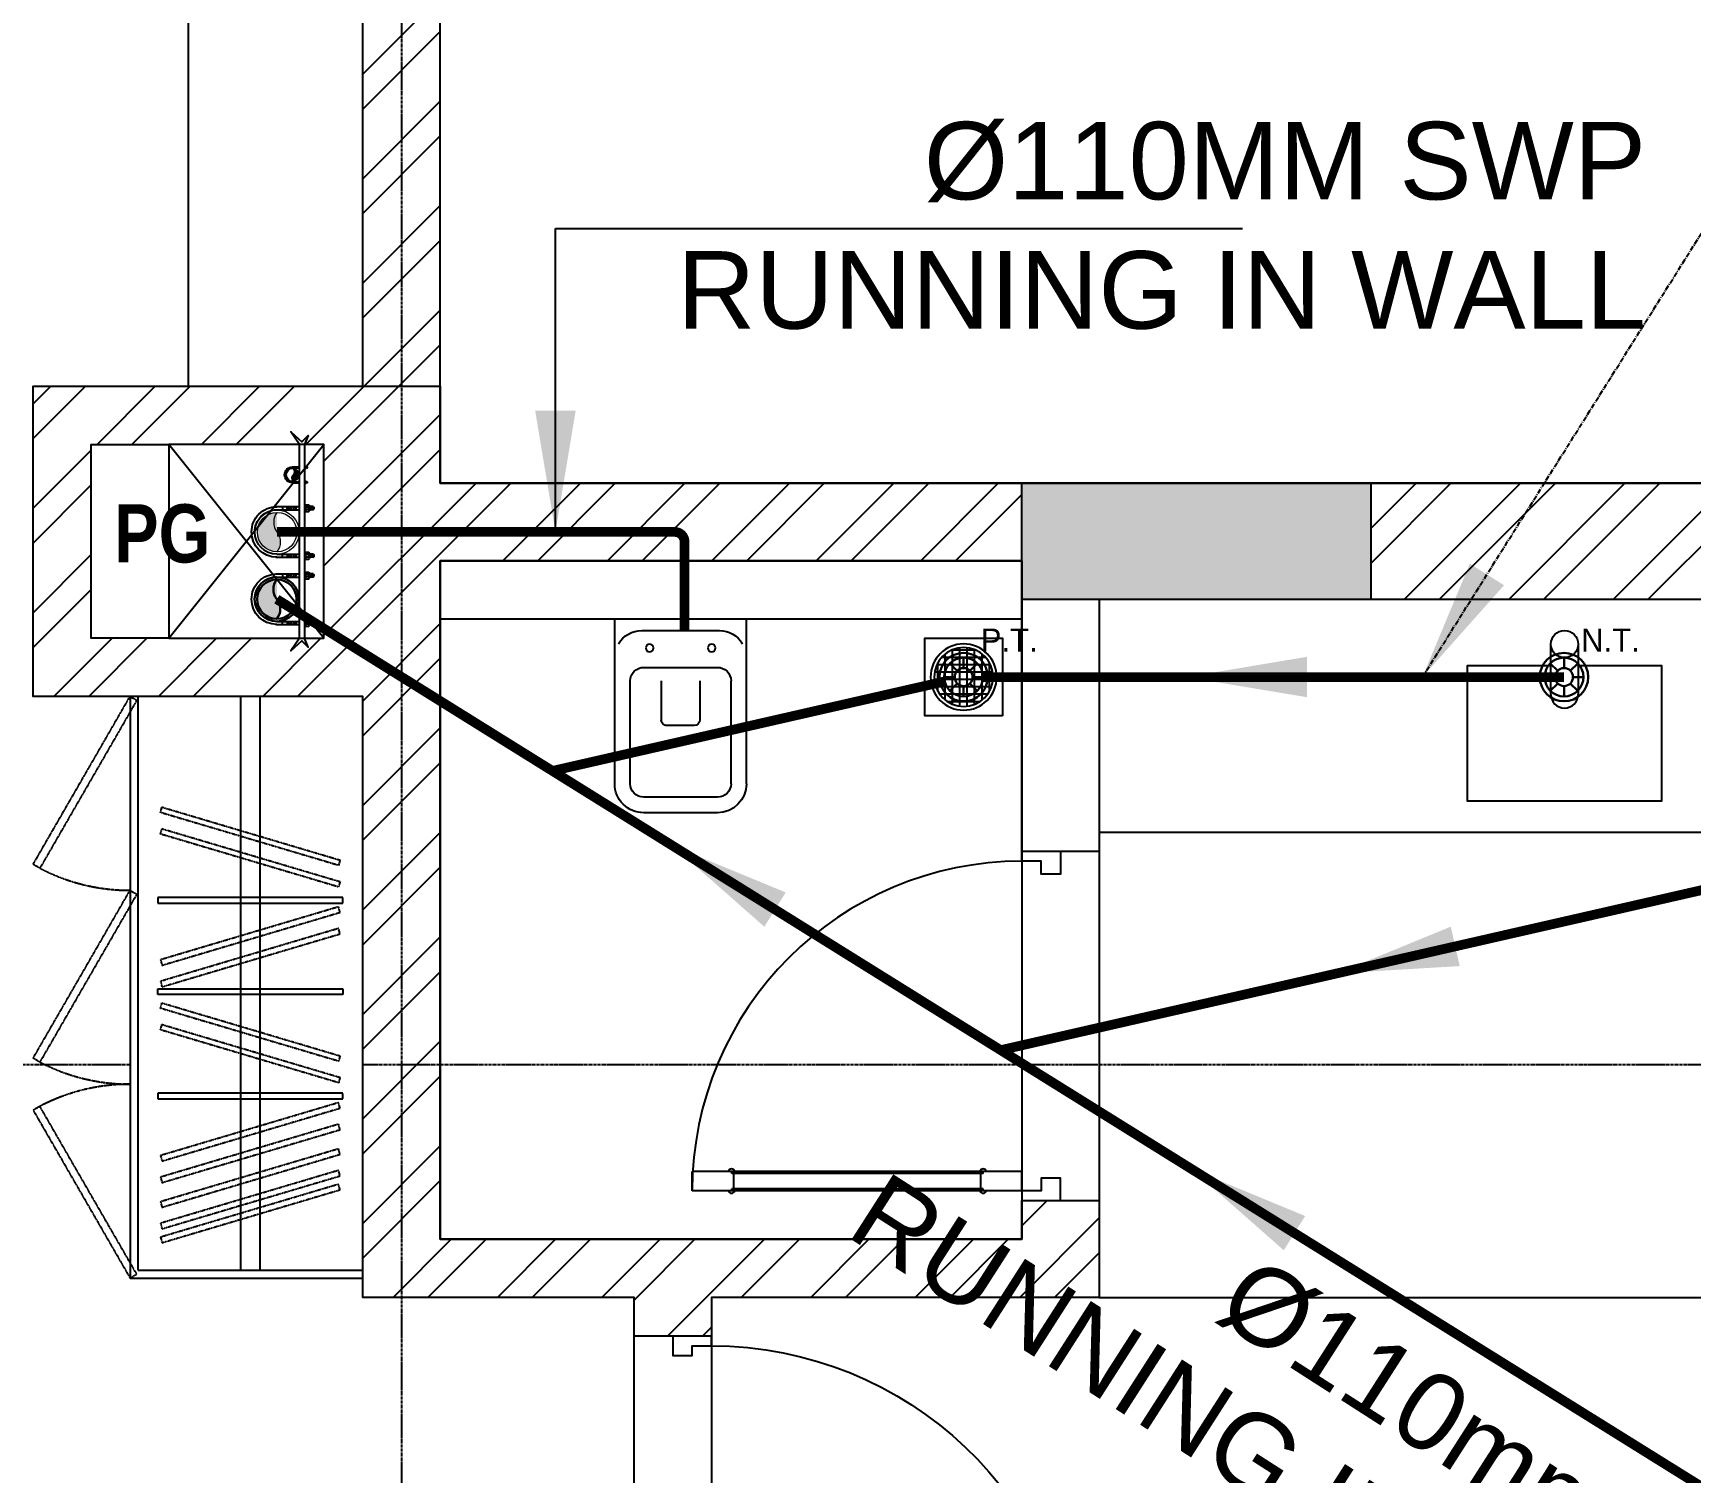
# Model space of a CAD drawing. Header units: millimetres. Extents: x -8500 to 104886, y -7800 to 56500.
# Drawn here: x 56600 to 60876, y 9248 to 12960 of the extents above; entities that cross this region are included whole.
import ezdxf
from ezdxf.xclip import XClip

# ---------------------------------------------------------------- set-up
doc = ezdxf.new("R2010")
doc.units = ezdxf.units.MM
doc.header["$LTSCALE"] = 10
doc.header["$XCLIPFRAME"] = 0
doc.set_wipeout_variables(frame=1)
for name, pattern in [('1803 B01 Axis$0$CENTER2', [1.125, 0.75, -0.125, 0.125, -0.125]), ('ACISOWELD', [3, 2, -1]), ('CENTER', [2, 1.25, -0.25, 0.25, -0.25]), ('HIDDEN', [0.375, 0.25, -0.125])]:
    doc.linetypes.add(name, pattern=pattern)
for name, color, linetype in [('1803 B01 Axis$0$AXIS-MEP', 8, '1803 B01 Axis$0$CENTER2'), ('1803 B01 b03$0$COLS-AR', 4, 'Continuous'), ('1803 B01 b03$0$COLS-HATCH-AR', 251, 'Continuous'), ('1803 B01 b03$0$DOOR-AR', 43, 'Continuous'), ('1803 B01 b03$0$FIX-AR', 45, 'Continuous'), ('1803 B01 b03$0$OPEN-AR', 1, 'Continuous'), ('1803 B01 b03$0$TOILET-FIX-AR', 45, 'Continuous'), ('1803 B01 b03$0$TXT-AR', 3, 'Continuous'), ('1803 B01 b03$0$WALL-AR', 7, 'Continuous'), ('1803 B01 b03$0$WALL-CAV-AR', 1, 'Continuous'), ('CEILING', 7, 'Continuous'), ('DIM-IN-AR', 251, 'Continuous'), ('DOOR-AR', 43, 'Continuous'), ('ID-FUR', 1, 'Continuous'), ('ID-HATCH', 8, 'Continuous'), ('ID-SANITARY', 1, 'Continuous'), ('ID-WIPEOUT', 8, 'Continuous'), ('PIPE SUPPORT', 12, 'Continuous'), ('SH- WWP', 92, 'Continuous'), ('WALL-AR', 7, 'Continuous')]:
    doc.layers.add(name, color=color, linetype=linetype)
for name, color, linetype, lineweight in [('cws', 5, 'Continuous', 5), ('FUR', 9, 'Continuous', 9), ('SH - CWS', 5, 'Continuous', 5), ('SH - SWP', 10, 'Continuous', 25), ('SH - WWP', 82, 'CENTER', 13), ('SH- SWP', 1, 'Continuous', 15), ('SWP', 10, 'Continuous', 25), ('TOILET 1', 10, 'Continuous', 25), ('WWP', 82, 'CENTER', 13)]:
    doc.layers.add(name, color=color, linetype=linetype, lineweight=lineweight)
doc.styles.add('1803 B01 b03$0$BOLD-SOFT', font='swisscb.ttf')
doc.styles.add('ARIAL', font='Arial.ttf')
doc.dimstyles.new('1-100-OUT', dxfattribs={"dimscale": 1.25, "dimtxt": 180, "dimasz": 1, "dimexe": 0, "dimexo": 0, "dimgap": 60, "dimtad": 1, "dimdec": 0, "dimblk": 'DIM-END', "dimcen": 2.5, "dimclrd": 256, "dimclre": 3, "dimclrt": 3, "dimadec": 0, "dimazin": 0, "dimtfac": 1, "dimtdec": 0, "dimtix": 1, "dimtmove": 2, "dimatfit": 0, "dimldrblk": 'LEADER-ARROW', "dimlwe": -1, "dimarcsym": 0})

# ---------------------------------------------------------------- blocks, each defined once
blk = doc.blocks.new('1803 B01 b03$0$1st cols')
at = {"layer": '1803 B01 b03$0$COLS-HATCH-AR'}
h = blk.add_hatch(color=256, dxfattribs=at)
h.dxf.hatch_style = 1
h.paths.add_polyline_path([(60050, 11500), (59150, 11500), (59150, 11800), (60050, 11800)])
at = {"layer": '1803 B01 b03$0$COLS-AR'}
blk.add_lwpolyline([(60050, 11500), (59150, 11500), (59150, 11800), (60050, 11800)], close=True, dxfattribs=at)
blk = doc.blocks.new('1803 B01 Axis$0$1803 B01 AXIS')
for p, q in [((57550, 55300), (57550, -5800)), ((85300, 10300), (-7300, 10300))]:
    blk.add_line(p, q)
blk = doc.blocks.new('1803 B01 Axis')
at = {"layer": '1803 B01 Axis$0$AXIS-MEP'}
blk.add_blockref('1803 B01 Axis$0$1803 B01 AXIS', (0, 0), dxfattribs=at)
blk = doc.blocks.new('1803 B01 b03$0$Be-02')
at = {"extrusion": (6.37632e-07, 1.53938e-06, 1)}
for p, q in [((-0.22, -0.17, 0), (-0.22, 0, 0)), ((0.22, 0, 0), (-0.22, 0, 0)), ((0.22, -0.17, 0), (0.22, 0, 0)), ((-0.19, -0.2, 0), (0.19, -0.2, 0)), ((-0.17, -0.625, 0), (-0.17, -0.2, 0)), ((0.17, -0.625, 0), (0.17, -0.2, 0)), ((-0.1, -0.23, 0), (0.1, -0.23, 0)), ((-0.095, -0.325, 0), (0.095, -0.325, 0)), ((-0.13, -0.625, 0), (-0.13, -0.36, 0)), ((0.05, -0.36, 0), (0.05, -0.46, 0)), ((0.13, -0.625, 0), (0.13, -0.36, 0)), ((0.035, -0.475, 0), (-0.035, -0.475, 0)), ((0.095, -0.66, 0), (-0.095, -0.66, 0)), ((0.095, -0.7, 0), (-0.095, -0.7, 0))]:
    blk.add_line(p, q, dxfattribs=at)
at = {"extrusion": (-1.9129e-06, 1.53938e-06, 1)}
blk.add_line((-0.05, -0.36, 0), (-0.05, -0.46, 0), dxfattribs=at)
at = {"extrusion": (6.37632e-07, 1.53938e-06, -1)}
for centre, radius in [((0.075, -0.08), 0.01), ((0, -0.08), 0.03), ((0, -0.08), 0.015), ((-0.075, -0.08), 0.01), ((0.08, -0.275), 0.01), ((-0.08, -0.275), 0.01)]:
    blk.add_circle(centre, radius, dxfattribs=at)
for centre, radius, start, end in [((0.19, -0.17), 0.03, 270, 0), ((-0.19, -0.17), 0.03, 180, 270), ((0.1, -0.3), 0.07, 31.0027, 90), ((-0.1, -0.3), 0.07, 90, 148.9973), ((0.095, -0.36), 0.035, 0, 90), ((-0.095, -0.36), 0.035, 90, 180), ((0.035, -0.46), 0.015, 270, 0), ((-0.035, -0.46), 0.015, 180, 270), ((0.095, -0.625), 0.075, 270, 0), ((0.095, -0.625), 0.035, 270, 0), ((-0.095, -0.625), 0.075, 180, 270), ((-0.095, -0.625), 0.035, 180, 270)]:
    blk.add_arc(centre, radius, start, end, dxfattribs=at)
blk = doc.blocks.new('1803 B01 b03$0$TOILET SINK -02')
for p, q in [((-225, 35), (-95, 35)), ((-95, -35), (-225, -35))]:
    blk.add_line(p, q)
blk.add_lwpolyline([(-150, -35), (-150, -250), (-500, -250), (-500, 250), (-150, 250), (-150, 35)])
blk.add_circle((-95, 0), 35)
blk.add_arc((-225, 0), 35, 90, 270)
blk = doc.blocks.new('1803 B01 b03$0$door 1000')
for p, q in [((25, 0), (25, 950)), ((25, 950), (75, 950)), ((75, 0), (75, 950)), ((25, 848.2), (30, 848.2)), ((30, 100), (30, 848.2)), ((30, 842.9), (70, 842.9)), ((70, 100), (70, 848.2)), ((70, 848.2), (75, 848.2)), ((25, 100), (30, 100)), ((30, 105.3), (70, 105.3)), ((70, 100), (75, 100)), ((25, 0), (75, 0))]:
    blk.add_line(p, q)
for points in [[(0, -100), (60, -100), (60, -50), (25, -50), (25, 0), (0, 0)], [(1000, -100), (950, -100), (950, -50), (975, -50), (975, 0), (1000, 0)]]:
    blk.add_lwpolyline(points)
for centre, radius, start, end in [((23.2, -0.7), 952.1, 0.0432, 86.8814), ((26.9, 848.5), 8.32, 103.0783, 256.9217), ((73.1, 848.5), 8.32, 283.0783, 76.9217), ((26.9, 99.7), 8.32, 103.0783, 256.9217), ((73.1, 99.7), 8.32, 283.0783, 76.9217)]:
    blk.add_arc(centre, radius, start, end)
blk = doc.blocks.new('1803 B01 b03$0$A$C0CFA78D5')
h = blk.add_hatch()
h.set_pattern_fill('ANSI31', color=256, scale=151.92982, angle=314.9984, style=0)
h.set_pattern_definition([(90.001601, (-102678.42, -211127.167), (-18.9912275, -0.0005306), [])])
edge = h.paths.add_edge_path()
edge.add_arc((62.5, 62.5), 75.9, 0, 360)
h = blk.add_hatch()
h.set_pattern_fill('ANSI31', color=256, scale=151.92982, angle=314.9984, style=0)
h.set_pattern_definition([(180.001601, (211246.425, 102815.22), (-0.0005306, 18.9912275), [])])
edge = h.paths.add_edge_path()
edge.add_arc((62.5, 62.5), 75.9, -404.9984, -44.9984, ccw=False)
blk.add_lwpolyline([(-37.5, -37.5), (162.5, -37.5), (162.5, 162.5), (-37.5, 162.5)], close=True)
for radius in [85.3, 75.9]:
    blk.add_circle((62.5, 62.5), radius)
blk = doc.blocks.new('*U134')
blk.add_wipeout([(0, 450), (0, 0), (-1000, 0), (-1000, 450)]).dxf.layer = 'ID-WIPEOUT'
blk.add_lwpolyline([(0, 0), (-1000, 0), (-1000, 450), (0, 450)], close=True)
blk = doc.blocks.new('door 900')
for p, q in [((0, 75), (-850, 75)), ((-850, 25), (-850, 75)), ((-748.2, 70), (-748.2, 75)), ((-100, 70), (-748.2, 70)), ((-742.9, 30), (-742.9, 70)), ((-105.3, 30), (-105.3, 70)), ((-100, 70), (-100, 75)), ((0, 25), (0, 75)), ((0, 25), (-850, 25)), ((-100, 30), (-748.2, 30)), ((-748.2, 25), (-748.2, 30)), ((-100, 25), (-100, 30))]:
    blk.add_line(p, q)
for points in [[(100, 900), (100, 842), (50, 842), (50, 875), (0, 875), (0, 900)], [(100, 0), (100, 58), (50, 58), (50, 25), (0, 25), (0, 0)]]:
    blk.add_lwpolyline(points)
for centre, radius, start, end in [((0, 25), 850, 90, 180), ((-748.5, 73.1), 8.32, 13.0783, 166.9217), ((-99.7, 73.1), 8.32, 13.0783, 166.9217), ((-748.5, 26.9), 8.32, 193.0783, 346.9217), ((-99.7, 26.9), 8.32, 193.0783, 346.9217)]:
    blk.add_arc(centre, radius, start, end)
blk = doc.blocks.new('*U154')
blk.add_wipeout([(0, 600), (0, 0), (-1500, 0), (-1500, 600)]).dxf.layer = 'ID-WIPEOUT'
blk.add_lwpolyline([(0, 0), (-1500, 0), (-1500, 600), (0, 600)], close=True)
blk = doc.blocks.new('HHYRYRY')
at = {"layer": 'SH - WWP', "linetype": 'Continuous', "lineweight": 30, "ltscale": 15}
for p, q in [((-29410825.8, -22433296.9), (-29410844.8, -22433277.9)), ((-29410809.4, -22433290.1), (-29410809.4, -22433263.3)), ((-29410793.1, -22433296.9), (-29410774.1, -22433277.9)), ((-29410832.5, -22433313.2), (-29410859.4, -22433313.2)), ((-29410786.4, -22433313.2), (-29410759.5, -22433313.2)), ((-29410825.8, -22433329.5), (-29410844.8, -22433348.5)), ((-29410809.4, -22433336.3), (-29410809.4, -22433363.2)), ((-29410793.1, -22433329.5), (-29410774.1, -22433348.5))]:
    blk.add_line(p, q, dxfattribs=at)
for radius in [62.4, 50, 23.1]:
    blk.add_circle((-29410809.4, -22433313.2), radius, dxfattribs=at)
at = {"layer": 'SH - WWP', "linetype": 'Continuous', "lineweight": 30, "ltscale": 15, "insert": (-29410765.3, -22433188.1), "char_height": 59.94, "width": 240.711, "attachment_point": 1}
blk.add_mtext('P.T.', dxfattribs=at)
blk = doc.blocks.new('*X209')
at = {"color": 0}
for p, q in [((113.6, 341.47), (113.72, 341.59)), ((113.73, 341.42), (114.32, 342.01)), ((113.84, 341.35), (114.32, 341.83)), ((113.95, 341.28), (114.32, 341.65)), ((114.05, 341.2), (114.32, 341.48)), ((114.14, 341.12), (114.32, 341.3)), ((114.22, 341.02), (114.32, 341.12)), ((114.29, 340.92), (114.32, 340.95))]:
    blk.add_line(p, q, dxfattribs=at)
blk = doc.blocks.new('fgdsgretr')
at = {"layer": 'PIPE SUPPORT', "lineweight": -3}
for p, q in [((-31800914.5, -21798536, 0), (-31800912.7, -21798534.1, 0)), ((-31800914.5, -21798544.7, 0), (-31800914.5, -21798536, 0)), ((-31800898.9, -21798534.1, 0), (-31800912.7, -21798534.1, 0)), ((-31800909.8, -21798524.9, 0), (-31800908.5, -21798523.5, 0)), ((-31800909.8, -21798524.9, 0), (-31800909.8, -21798534.1, 0)), ((-31800903, -21798523.5, 0), (-31800908.5, -21798523.5, 0)), ((-31800908.5, -21798544.8, 0), (-31800908.5, -21798538, 0)), ((-31800901.7, -21798524.9, 0), (-31800903, -21798523.5, 0)), ((-31800903, -21798537.9, 0), (-31800903, -21798544.8, 0)), ((-31800901.7, -21798524.9, 0), (-31800901.7, -21798534.1, 0)), ((-31800897, -21798536, 0), (-31800898.9, -21798534.1, 0)), ((-31800897, -21798544.7, 0), (-31800897, -21798536, 0)), ((-31800792.2, -21798536, 0), (-31800790.3, -21798534.1, 0)), ((-31800792.2, -21798544.7, 0), (-31800792.2, -21798536, 0)), ((-31800776.5, -21798534.1, 0), (-31800790.3, -21798534.1, 0)), ((-31800787.5, -21798524.9, 0), (-31800786.1, -21798523.5, 0)), ((-31800787.5, -21798524.9, 0), (-31800787.5, -21798534.1, 0)), ((-31800780.7, -21798523.5, 0), (-31800786.1, -21798523.5, 0)), ((-31800786.1, -21798544.8, 0), (-31800786.1, -21798538, 0)), ((-31800779.3, -21798524.9, 0), (-31800780.7, -21798523.5, 0)), ((-31800780.7, -21798537.9, 0), (-31800780.7, -21798544.8, 0)), ((-31800779.3, -21798524.9, 0), (-31800779.3, -21798534.1, 0)), ((-31800774.6, -21798536, 0), (-31800776.5, -21798534.1, 0)), ((-31800774.6, -21798544.7, 0), (-31800774.6, -21798536, 0)), ((-31800915.5, -21798545.6, 0), (-31800914.5, -21798544.7, 0)), ((-31800915.5, -21798547.2, 0), (-31800915.5, -21798545.6, 0)), ((-31800897, -21798544.7, 0), (-31800914.5, -21798544.7, 0)), ((-31800909.8, -21798621.2, 0), (-31800909.8, -21798560.4, 0)), ((-31800901.7, -21798618.6, 0), (-31800901.7, -21798560.4, 0)), ((-31800896, -21798545.6, 0), (-31800897, -21798544.7, 0)), ((-31800896, -21798547.2, 0), (-31800896, -21798545.6, 0)), ((-31800793.1, -21798545.6, 0), (-31800792.2, -21798544.7, 0)), ((-31800793.1, -21798547.2, 0), (-31800793.1, -21798545.6, 0)), ((-31800774.6, -21798544.7, 0), (-31800792.2, -21798544.7, 0)), ((-31800787.5, -21798618.6, 0), (-31800787.5, -21798560.4, 0)), ((-31800779.3, -21798621.2, 0), (-31800779.3, -21798560.4, 0)), ((-31800773.7, -21798545.6, 0), (-31800774.6, -21798544.7, 0)), ((-31800773.7, -21798547.2, 0), (-31800773.7, -21798545.6, 0)), ((-31800901.7, -21798591.9, 0), (-31800909.8, -21798591.9, 0)), ((-31800909.8, -21798604.1, 0), (-31800901.7, -21798604.1, 0)), ((-31800787.5, -21798591.9, 0), (-31800779.3, -21798591.9, 0)), ((-31800779.3, -21798604.1, 0), (-31800787.5, -21798604.1, 0))]:
    blk.add_line(p, q, dxfattribs=at)
for centre, radius, start, end in [((-31800914.8, -21798539.8, 0), 6.59, 15.7923, 59.2561), ((-31800905.5, -21798524.6, 0), 6.12, 225.7324, 259.057), ((-31800907, -21798526.4, 0), 6.12, 242.8391, 259.057), ((-31800905, -21798524.4, 0), 4.83, 206.4189, 256.7878), ((-31800904.8, -21798521.8, 0), 4.84, 206.5263, 256.8201), ((-31800902.9, -21798538.7, 0), 5.65, 125.4061, 172.7073), ((-31800914.9, -21798543.5, 0), 13, 46.7187, 58.8099), ((-31800912.6, -21798537.3, 0), 8.97, 21.2252, 49.0426), ((-31800904.2, -21798522.5, 0), 2.53, 204.835, 250.1048), ((-31800912.5, -21798538.5, 0), 11.4, 22.667, 55.5622), ((-31800909.4, -21798539.8, 0), 6.59, 15.7923, 59.5399), ((-31800912.4, -21798536, 0), 11.5, 20.8782, 55.7036), ((-31800903.3, -21798517.9, 0), 6.12, 248.1121, 259.057), ((-31800911.8, -21798535.9, 0), 13, 38.8166, 58.8099), ((-31800911.2, -21798535, 0), 13, 42.8195, 58.8099), ((-31800896.7, -21798539.8, 0), 6.59, 120.7439, 164.2077), ((-31800792.5, -21798539.8, 0), 6.59, 15.7923, 59.2561), ((-31800783.2, -21798524.6, 0), 6.12, 225.7324, 259.057), ((-31800784.7, -21798526.4, 0), 6.12, 242.8391, 259.057), ((-31800782.6, -21798524.4, 0), 4.83, 206.4189, 256.7878), ((-31800782.4, -21798521.8, 0), 4.84, 206.5263, 256.8201), ((-31800780.5, -21798538.7, 0), 5.65, 125.4061, 172.7073), ((-31800792.5, -21798543.5, 0), 13, 46.7187, 58.8099), ((-31800790.2, -21798537.3, 0), 8.97, 21.2252, 49.0426), ((-31800781.9, -21798522.5, 0), 2.53, 204.835, 250.1048), ((-31800790.2, -21798538.5, 0), 11.4, 22.667, 55.5622), ((-31800787, -21798539.8, 0), 6.59, 15.7923, 59.5399), ((-31800790, -21798536, 0), 11.5, 20.8782, 55.7036), ((-31800781, -21798517.9, 0), 6.12, 248.1121, 259.057), ((-31800789.4, -21798535.9, 0), 13, 38.8166, 58.8099), ((-31800788.9, -21798535, 0), 13, 42.8195, 58.8099), ((-31800774.3, -21798539.8, 0), 6.59, 120.7439, 164.2077), ((-31800913.4, -21798588, 0), 19.7, 54.3545, 79.9086), ((-31800913.4, -21798593.9, 0), 19.7, 54.3545, 79.9086), ((-31800913.4, -21798600.2, 0), 19.7, 54.3545, 79.9086), ((-31800896.1, -21798562.3, 0), 26.9, 239.3307, 258.3101), ((-31800887.8, -21798552.3, 0), 24.2, 234.3545, 234.9241), ((-31800887.8, -21798558.1, 0), 24.2, 234.3545, 234.9241), ((-31800887.8, -21798564.4, 0), 24.2, 234.3545, 234.9241), ((-31800793, -21798562.3, 0), 26.9, 281.6899, 300.6693), ((-31800801.4, -21798552.3, 0), 24.2, 305.0759, 305.6455), ((-31800801.4, -21798558.1, 0), 24.2, 305.0759, 305.6455), ((-31800801.4, -21798564.4, 0), 24.2, 305.0759, 305.6455), ((-31800775.8, -21798588, 0), 19.7, 100.0914, 125.6455), ((-31800775.8, -21798593.9, 0), 19.7, 100.0914, 125.6455), ((-31800775.8, -21798600.2, 0), 19.7, 100.0914, 125.6455), ((-31800844.6, -21798618.6, 0), 65.2, 180, 270), ((-31800844.6, -21798618.6, 0), 57.1, 180, 270), ((-31800844.6, -21798618.6, 0), 57.1, 270, 0), ((-31800844.6, -21798618.6, 0), 65.2, 270, 0)]:
    blk.add_arc(centre, radius, start, end, dxfattribs=at)
at = {"layer": 'PIPE SUPPORT', "lineweight": -3, "xscale": 4.727677600735238, "yscale": 4.727677600735238, "zscale": 4.727677600735238, "rotation": 89.99999999999996}
for p in [(-31799294.6, -21799074.6, 0), (-31799287.8, -21799074.6, 0), (-31799172.3, -21799074.6, 0), (-31799165.5, -21799074.6, 0)]:
    blk.add_blockref('*X209', p, dxfattribs=at)
blk = doc.blocks.new('dfgdgdgr')
at = {"layer": 'PIPE SUPPORT', "lineweight": -3}
for p, q in [((-31801067.1, -21798536, 0), (-31801065.3, -21798534.1, 0)), ((-31801067.1, -21798544.7, 0), (-31801067.1, -21798536, 0)), ((-31801051.5, -21798534.1, 0), (-31801065.3, -21798534.1, 0)), ((-31801062.4, -21798524.9, 0), (-31801061.1, -21798523.5, 0)), ((-31801062.4, -21798524.9, 0), (-31801062.4, -21798534.1, 0)), ((-31801055.6, -21798523.5, 0), (-31801061.1, -21798523.5, 0)), ((-31801061.1, -21798544.8, 0), (-31801061.1, -21798538, 0)), ((-31801054.3, -21798524.9, 0), (-31801055.6, -21798523.5, 0)), ((-31801055.6, -21798537.9, 0), (-31801055.6, -21798544.8, 0)), ((-31801054.3, -21798524.9, 0), (-31801054.3, -21798534.1, 0)), ((-31801049.6, -21798536, 0), (-31801051.5, -21798534.1, 0)), ((-31801049.6, -21798544.7, 0), (-31801049.6, -21798536, 0)), ((-31800944.8, -21798536, 0), (-31800942.9, -21798534.1, 0)), ((-31800944.8, -21798544.7, 0), (-31800944.8, -21798536, 0)), ((-31800929.1, -21798534.1, 0), (-31800942.9, -21798534.1, 0)), ((-31800940.1, -21798524.9, 0), (-31800938.7, -21798523.5, 0)), ((-31800940.1, -21798524.9, 0), (-31800940.1, -21798534.1, 0)), ((-31800933.3, -21798523.5, 0), (-31800938.7, -21798523.5, 0)), ((-31800938.7, -21798544.8, 0), (-31800938.7, -21798538, 0)), ((-31800932, -21798524.9, 0), (-31800933.3, -21798523.5, 0)), ((-31800933.3, -21798537.9, 0), (-31800933.3, -21798544.8, 0)), ((-31800932, -21798524.9, 0), (-31800932, -21798534.1, 0)), ((-31800927.2, -21798536, 0), (-31800929.1, -21798534.1, 0)), ((-31800927.2, -21798544.7, 0), (-31800927.2, -21798536, 0)), ((-31801068.1, -21798545.6, 0), (-31801067.1, -21798544.7, 0)), ((-31801068.1, -21798547.2, 0), (-31801068.1, -21798545.6, 0)), ((-31801049.6, -21798544.7, 0), (-31801067.1, -21798544.7, 0)), ((-31801062.4, -21798621.2, 0), (-31801062.4, -21798560.4, 0)), ((-31801054.3, -21798618.6, 0), (-31801054.3, -21798560.4, 0)), ((-31801048.6, -21798545.6, 0), (-31801049.6, -21798544.7, 0)), ((-31801048.6, -21798547.2, 0), (-31801048.6, -21798545.6, 0)), ((-31800945.7, -21798545.6, 0), (-31800944.8, -21798544.7, 0)), ((-31800945.7, -21798547.2, 0), (-31800945.7, -21798545.6, 0)), ((-31800927.2, -21798544.7, 0), (-31800944.8, -21798544.7, 0)), ((-31800940.1, -21798618.6, 0), (-31800940.1, -21798560.4, 0)), ((-31800932, -21798621.2, 0), (-31800932, -21798560.4, 0)), ((-31800926.3, -21798545.6, 0), (-31800927.2, -21798544.7, 0)), ((-31800926.3, -21798547.2, 0), (-31800926.3, -21798545.6, 0)), ((-31801054.3, -21798591.9, 0), (-31801062.4, -21798591.9, 0)), ((-31801062.4, -21798604.1, 0), (-31801054.3, -21798604.1, 0)), ((-31800940.1, -21798591.9, 0), (-31800932, -21798591.9, 0)), ((-31800932, -21798604.1, 0), (-31800940.1, -21798604.1, 0))]:
    blk.add_line(p, q, dxfattribs=at)
for centre, radius, start, end in [((-31801067.4, -21798539.8, 0), 6.59, 15.7923, 59.2561), ((-31801058.1, -21798524.6, 0), 6.12, 225.7324, 259.057), ((-31801059.6, -21798526.4, 0), 6.12, 242.8391, 259.057), ((-31801057.6, -21798524.4, 0), 4.83, 206.4189, 256.7878), ((-31801057.4, -21798521.8, 0), 4.84, 206.5263, 256.8201), ((-31801055.5, -21798538.7, 0), 5.65, 125.4061, 172.7073), ((-31801067.5, -21798543.5, 0), 13, 46.7187, 58.8099), ((-31801065.2, -21798537.3, 0), 8.97, 21.2252, 49.0426), ((-31801056.8, -21798522.5, 0), 2.53, 204.835, 250.1048), ((-31801065.1, -21798538.5, 0), 11.4, 22.667, 55.5622), ((-31801062, -21798539.8, 0), 6.59, 15.7923, 59.5399), ((-31801065, -21798536, 0), 11.5, 20.8782, 55.7036), ((-31801055.9, -21798517.9, 0), 6.12, 248.1121, 259.057), ((-31801064.4, -21798535.9, 0), 13, 38.8166, 58.8099), ((-31801063.8, -21798535, 0), 13, 42.8195, 58.8099), ((-31801049.3, -21798539.8, 0), 6.59, 120.7439, 164.2077), ((-31800945.1, -21798539.8, 0), 6.59, 15.7923, 59.2561), ((-31800935.8, -21798524.6, 0), 6.12, 225.7324, 259.057), ((-31800937.3, -21798526.4, 0), 6.12, 242.8391, 259.057), ((-31800935.2, -21798524.4, 0), 4.83, 206.4189, 256.7878), ((-31800935, -21798521.8, 0), 4.84, 206.5263, 256.8201), ((-31800933.1, -21798538.7, 0), 5.65, 125.4061, 172.7073), ((-31800945.2, -21798543.5, 0), 13, 46.7187, 58.8099), ((-31800942.8, -21798537.3, 0), 8.97, 21.2252, 49.0426), ((-31800934.5, -21798522.5, 0), 2.53, 204.835, 250.1048), ((-31800942.8, -21798538.5, 0), 11.4, 22.667, 55.5622), ((-31800939.6, -21798539.8, 0), 6.59, 15.7923, 59.5399), ((-31800942.6, -21798536, 0), 11.5, 20.8782, 55.7036), ((-31800933.6, -21798517.9, 0), 6.12, 248.1121, 259.057), ((-31800942, -21798535.9, 0), 13, 38.8166, 58.8099), ((-31800941.5, -21798535, 0), 13, 42.8195, 58.8099), ((-31800927, -21798539.8, 0), 6.59, 120.7439, 164.2077), ((-31801066, -21798588, 0), 19.7, 54.3545, 79.9086), ((-31801066, -21798593.9, 0), 19.7, 54.3545, 79.9086), ((-31801066, -21798600.2, 0), 19.7, 54.3545, 79.9086), ((-31801048.7, -21798562.3, 0), 26.9, 239.3307, 258.3101), ((-31801040.4, -21798552.3, 0), 24.2, 234.3545, 234.9241), ((-31801040.4, -21798558.1, 0), 24.2, 234.3545, 234.9241), ((-31801040.4, -21798564.4, 0), 24.2, 234.3545, 234.9241), ((-31800945.7, -21798562.3, 0), 26.9, 281.6899, 300.6693), ((-31800954, -21798552.3, 0), 24.2, 305.0759, 305.6455), ((-31800954, -21798558.1, 0), 24.2, 305.0759, 305.6455), ((-31800954, -21798564.4, 0), 24.2, 305.0759, 305.6455), ((-31800928.4, -21798588, 0), 19.7, 100.0914, 125.6455), ((-31800928.4, -21798593.9, 0), 19.7, 100.0914, 125.6455), ((-31800928.4, -21798600.2, 0), 19.7, 100.0914, 125.6455), ((-31800997.2, -21798618.6, 0), 65.2, 180, 270), ((-31800997.2, -21798618.6, 0), 57.1, 180, 270), ((-31800997.2, -21798618.6, 0), 57.1, 270, 0), ((-31800997.2, -21798618.6, 0), 65.2, 270, 0)]:
    blk.add_arc(centre, radius, start, end, dxfattribs=at)
at = {"layer": 'PIPE SUPPORT', "lineweight": -3, "xscale": 4.727677600735238, "yscale": 4.727677600735238, "zscale": 4.727677600735238, "rotation": 89.99999999999996}
for p in [(-31799447.2, -21799074.6, 0), (-31799440.4, -21799074.6, 0), (-31799324.9, -21799074.6, 0), (-31799318.1, -21799074.6, 0)]:
    blk.add_blockref('*X209', p, dxfattribs=at)
blk = doc.blocks.new('gbgfb')
at = {"layer": 'cws', "linetype": 'Continuous'}
blk.add_hatch(color=256, dxfattribs=at).paths.add_polyline_path([(-15.4, 0, -1), (15.4, 0, 0.417357), (0, 0, -0.417357)])
at = {"layer": 'cws', "linetype": 'Continuous', "lineweight": 9}
for radius in [17.1, 15.4]:
    blk.add_circle((0, 0), radius, dxfattribs=at)
blk = doc.blocks.new('*X213')
at = {"color": 0}
for p, q in [((113.6, 341.5), (113.7, 341.6)), ((113.7, 341.4), (114.3, 342)), ((113.8, 341.4), (114.3, 341.8)), ((113.9, 341.3), (114.3, 341.7)), ((114, 341.2), (114.3, 341.5)), ((114.1, 341.1), (114.3, 341.3)), ((114.2, 341), (114.3, 341.1)), ((114.3, 340.9), (114.3, 340.9))]:
    blk.add_line(p, q, dxfattribs=at)
blk = doc.blocks.new('gdfgretgr')
at = {"layer": 'PIPE SUPPORT', "lineweight": 25}
for p, q in [((-31800588.4, -21798653.4), (-31800569.8, -21798653.4)), ((-31800587.6, -21798655.9), (-31800569.8, -21798655.9)), ((-31800583.1, -21798653.4), (-31800583.1, -21798655.9)), ((-31800579.3, -21798655.9), (-31800579.3, -21798653.4)), ((-31800556.6, -21798651.6), (-31800556.1, -21798651.6)), ((-31800556.6, -21798657.7), (-31800556.1, -21798657.7)), ((-31800556.1, -21798651.6), (-31800555.8, -21798651.9)), ((-31800556.1, -21798657.7), (-31800555.8, -21798657.4)), ((-31800553.7, -21798653.8), (-31800555.9, -21798653.8)), ((-31800555.9, -21798655.5), (-31800553.7, -21798655.5)), ((-31800555.8, -21798651.9), (-31800553.1, -21798651.9)), ((-31800555.8, -21798651.9), (-31800555.8, -21798657.4)), ((-31800555.8, -21798657.4), (-31800553.1, -21798657.4)), ((-31800553.1, -21798651.9), (-31800552.5, -21798652.5)), ((-31800553.1, -21798657.4), (-31800552.5, -21798656.8)), ((-31800552.5, -21798652.5), (-31800552.5, -21798656.8)), ((-31800549.6, -21798653.4), (-31800552.5, -21798653.4)), ((-31800549.6, -21798655.9), (-31800552.5, -21798655.9)), ((-31800549.6, -21798653.4), (-31800549.2, -21798653.8)), ((-31800549.6, -21798655.9), (-31800549.2, -21798655.5)), ((-31800549.2, -21798653.8), (-31800549.2, -21798655.5)), ((-31800588.4, -21798694.1), (-31800569.8, -21798694.1)), ((-31800587.6, -21798691.5), (-31800569.8, -21798691.5)), ((-31800583.1, -21798694.1), (-31800583.1, -21798691.5)), ((-31800579.3, -21798691.5), (-31800579.3, -21798694.1)), ((-31800556.6, -21798689.8), (-31800556.1, -21798689.8)), ((-31800556.6, -21798695.8), (-31800556.1, -21798695.8)), ((-31800556.1, -21798689.8), (-31800555.8, -21798690.1)), ((-31800556.1, -21798695.8), (-31800555.8, -21798695.5)), ((-31800553.7, -21798692), (-31800555.9, -21798692)), ((-31800555.9, -21798693.7), (-31800553.7, -21798693.7)), ((-31800555.8, -21798690.1), (-31800553.1, -21798690.1)), ((-31800555.8, -21798690.1), (-31800555.8, -21798695.5)), ((-31800555.8, -21798695.5), (-31800553.1, -21798695.5)), ((-31800553.1, -21798690.1), (-31800552.5, -21798690.7)), ((-31800553.1, -21798695.5), (-31800552.5, -21798695)), ((-31800552.5, -21798690.7), (-31800552.5, -21798695)), ((-31800549.6, -21798691.5), (-31800552.5, -21798691.5)), ((-31800549.6, -21798694.1), (-31800552.5, -21798694.1)), ((-31800549.6, -21798691.5), (-31800549.2, -21798692)), ((-31800549.6, -21798694.1), (-31800549.2, -21798693.7)), ((-31800549.2, -21798692), (-31800549.2, -21798693.7))]:
    blk.add_line(p, q, dxfattribs=at)
for centre, radius, start, end in [((-31800587.6, -21798673.7), 20.3, 90, 180), ((-31800587.6, -21798673.7), 17.8, 90, 180), ((-31800570.1, -21798657.7), 8.37, 149.3307, 168.3101), ((-31800570.7, -21798660.3), 7.55, 144.3545, 144.9241), ((-31800581.8, -21798652.3), 6.15, 324.3545, 349.9086), ((-31800579.9, -21798652.3), 6.15, 324.3545, 349.9086), ((-31800568.7, -21798660.3), 7.55, 144.3545, 144.9241), ((-31800566.9, -21798660.3), 7.55, 144.3545, 144.9241), ((-31800578, -21798652.3), 6.15, 324.3545, 349.9086), ((-31800554.3, -21798651.8), 2.05, 285.7923, 329.2561), ((-31800554.3, -21798655.8), 2.05, 30.4601, 74.2077), ((-31800554, -21798653.8), 1.76, 277.2927, 324.5939), ((-31800554.3, -21798657.5), 2.05, 30.7439, 74.2077), ((-31800553.9, -21798656.8), 3.55, 34.4378, 67.333), ((-31800553.5, -21798656.8), 2.8, 40.9574, 68.7748), ((-31800555.5, -21798657.5), 4.04, 31.1901, 43.2813), ((-31800550.1, -21798655.1), 1.91, 190.943, 207.1609), ((-31800553.1, -21798656.7), 3.58, 34.2964, 69.1218), ((-31800549.6, -21798654.6), 1.91, 190.943, 224.2676), ((-31800549.5, -21798654.4), 1.5, 193.2122, 243.5811), ((-31800553.1, -21798656.6), 4.04, 31.1901, 51.1834), ((-31800548.7, -21798654.4), 1.51, 193.1799, 243.4737), ((-31800552.8, -21798656.4), 4.04, 31.1901, 47.1805), ((-31800548.9, -21798654.2), 0.789, 199.8952, 245.165), ((-31800547.5, -21798653.9), 1.91, 190.943, 201.8879), ((-31800587.6, -21798673.7), 20.3, 180, 270), ((-31800587.6, -21798673.7), 17.8, 180, 270), ((-31800570.1, -21798689.8), 8.37, 191.6899, 210.6693), ((-31800570.7, -21798687.2), 7.55, 215.0759, 215.6455), ((-31800581.8, -21798695.2), 6.15, 10.0914, 35.6455), ((-31800568.7, -21798687.2), 7.55, 215.0759, 215.6455), ((-31800579.9, -21798695.2), 6.15, 10.0914, 35.6455), ((-31800566.9, -21798687.2), 7.55, 215.0759, 215.6455), ((-31800578, -21798695.2), 6.15, 10.0914, 35.6455), ((-31800554.3, -21798690), 2.05, 285.7923, 329.2561), ((-31800554.3, -21798693.9), 2.05, 30.4601, 74.2077), ((-31800554, -21798691.9), 1.76, 277.2927, 324.5939), ((-31800554.3, -21798695.6), 2.05, 30.7439, 74.2077), ((-31800553.9, -21798694.9), 3.55, 34.4378, 67.333), ((-31800553.5, -21798694.9), 2.8, 40.9574, 68.7748), ((-31800555.5, -21798695.7), 4.04, 31.1901, 43.2813), ((-31800550.1, -21798693.2), 1.91, 190.943, 207.1609), ((-31800553.1, -21798694.9), 3.58, 34.2964, 69.1218), ((-31800549.6, -21798692.7), 1.91, 190.943, 224.2676), ((-31800549.5, -21798692.6), 1.5, 193.2122, 243.5811), ((-31800553.1, -21798694.7), 4.04, 31.1901, 51.1834), ((-31800548.7, -21798692.5), 1.51, 193.1799, 243.4737), ((-31800552.8, -21798694.5), 4.04, 31.1901, 47.1805), ((-31800548.9, -21798692.3), 0.789, 199.8952, 245.165), ((-31800547.5, -21798692), 1.91, 190.943, 201.8879)]:
    blk.add_arc(centre, radius, start, end, dxfattribs=at)
at = {"layer": 'PIPE SUPPORT', "lineweight": 25, "xscale": -1.473561849579814, "yscale": 1.473561849579814, "zscale": 1.473561849579814, "rotation": 180}
for p in [(-31800721, -21798150.4), (-31800721, -21798152.5), (-31800721, -21798188.5), (-31800721, -21798190.6)]:
    blk.add_blockref('*X213', p, dxfattribs=at)
blk = doc.blocks.new('GRGSRTR')
at = {"layer": 'SH - WWP', "linetype": 'Continuous', "lineweight": 30, "ltscale": 15}
for p, q in [((60532.3, 11316.3), (60513.3, 11335.3)), ((60548.6, 11323), (60548.6, 11349.9)), ((60564.9, 11316.3), (60583.9, 11335.3)), ((60525.5, 11300), (60498.7, 11300)), ((60571.7, 11300), (60598.6, 11300)), ((60532.3, 11283.6), (60513.3, 11264.6)), ((60548.6, 11276.9), (60548.6, 11250)), ((60564.9, 11283.6), (60583.9, 11264.6))]:
    blk.add_line(p, q, dxfattribs=at)
for radius in [62.4, 50, 23.1]:
    blk.add_circle((60548.6, 11300), radius, dxfattribs=at)
at = {"layer": 'SH - WWP', "linetype": 'Continuous', "lineweight": 30, "ltscale": 15, "insert": (60592.7, 11425.1), "char_height": 59.94, "width": 240.711, "attachment_point": 1}
blk.add_mtext('N.T.', dxfattribs=at)
blk = doc.blocks.new('DIM-END')
at = {"layer": 'DIM-IN-AR', "color": 1}
for p, q in [((0, -90), (0, 90)), ((-90, 0), (90, 0))]:
    blk.add_line(p, q, dxfattribs=at)
at = {"layer": 'DIM-IN-AR', "color": 1, "const_width": 7.5}
blk.add_lwpolyline([(63.6, 63.6), (-63.6, -63.6)], dxfattribs=at)
blk = doc.blocks.new('LEADER-ARROW')
blk.add_solid([(-250, 41.7), (0, 0), (-250, -41.7)])
blk = doc.blocks.new('A$C193A5146')
at = {"layer": 'SH - SWP', "lineweight": 15}
h = blk.add_hatch(color=256, dxfattribs=at)
edge = h.paths.add_edge_path()
edge.add_ellipse((-1, 1.25), major_axis=(-1.13, 1.13), ratio=1, start_angle=96.3386, end_angle=173.6614, ccw=False)
edge.add_ellipse((0, 0), major_axis=(1.41, 1.41), ratio=1, start_angle=-45, end_angle=135, ccw=False)
edge.add_ellipse((1, -1.25), major_axis=(1.13, 1.13), ratio=1, start_angle=6.3386, end_angle=83.6614)
for radius in [2.25, 2]:
    blk.add_circle((0, 0), radius, dxfattribs=at)
for centre, start, end in [((1, -1.25), 51.3386, 128.6614), ((-1, 1.25), 231.3386, 308.6614)]:
    blk.add_arc(centre, 1.6, start, end, dxfattribs=at)
blk = doc.blocks.new('A$C03973A2D')
at = {"layer": 'SH- WWP', "lineweight": 30}
h = blk.add_hatch(color=256, dxfattribs=at)
edge = h.paths.add_edge_path()
edge.add_ellipse((-1, 1.25), major_axis=(-1.13, 1.13), ratio=1, start_angle=96.3386, end_angle=173.6614, ccw=False)
edge.add_ellipse((0, 0), major_axis=(1.41, 1.41), ratio=1, start_angle=-45, end_angle=135, ccw=False)
edge.add_ellipse((1, -1.25), major_axis=(1.13, 1.13), ratio=1, start_angle=6.3386, end_angle=83.6614)
for radius in [2.25, 2]:
    blk.add_circle((0, 0), radius, dxfattribs=at)
for centre, start, end in [((1, -1.25), 51.3386, 128.6614), ((-1, 1.25), 231.3386, 308.6614)]:
    blk.add_arc(centre, 1.6, start, end, dxfattribs=at)

msp = doc.modelspace()

# ---------------------------------------------------------------- hatches: boundary and pattern name
at = {"layer": 'ID-HATCH'}
h = msp.add_hatch(dxfattribs=at)
h.set_pattern_fill('ANSI32', color=256, scale=20)
h.set_pattern_definition([(45, (11000, 350), (-134.70384, 134.70384), []), (45, (11089.8, 350), (-134.70384, 134.70384), [])])
h.paths.add_polyline_path([(64300, 10700), (64000, 10700), (64000, 8900), (64300, 8900)])
h.paths.add_polyline_path([(64300, 11500), (64350, 11500), (64350, 11800), (60050, 11800), (60050, 11500), (61738, 11500), (61738, 11600), (64000, 11600), (64000, 10700), (64300, 10700)])

# ---------------------------------------------------------------- linework, layer by layer
at = {"layer": '1803 B01 b03$0$FIX-AR'}
for p, q in [((57650, 11450), (59150, 11450)), ((59350, 10900), (61750, 10900))]:
    msp.add_line(p, q, dxfattribs=at)
at = {"layer": '1803 B01 b03$0$OPEN-AR'}
for p, q in [((57350, 11400), (56950, 11900)), ((56950, 11400), (57350, 11900))]:
    msp.add_line(p, q, dxfattribs=at)
msp.add_lwpolyline([(56950, 11400), (57350, 11400), (57350, 11900), (56950, 11900)], close=True, dxfattribs=at)
at = {"layer": '1803 B01 b03$0$WALL-AR'}
for points in [[(56600, 12050), (57450, 12050), (57450, 12050), (57650, 12050), (57650, 11800), (65050, 11800), (65050, 11500), (64300, 11500), (64300, 8900)], [(64000, 8900), (64000, 11600), (61938, 11600), (61938, 10900), (61738, 10900), (61738, 11500), (59350, 11500), (59350, 10850), (59150, 10850), (59150, 11600), (57650, 11600), (57650, 9850), (59150, 9850), (59150, 9950), (59350, 9950), (59350, 9700), (58350, 9700), (58350, 9600), (58150, 9600), (58150, 9700), (57450, 9700), (57450, 11250), (56600, 11250)]]:
    msp.add_lwpolyline(points, dxfattribs=at)
at = {"layer": '1803 B01 b03$0$WALL-CAV-AR'}
msp.add_lwpolyline([(56950, 11400), (56750, 11400), (56750, 11900), (56950, 11900)], dxfattribs=at)
at = {"layer": 'CEILING'}
msp.add_lwpolyline([(57650, 17700), (66550, 17700), (66550, 11800), (57650, 11800), (57650, 17700)], dxfattribs=at)
for points in [[(57650, 11600), (59150, 11600), (59150, 9850), (57650, 9850)], [(58350, 9700), (58350, 8500), (62050, 8500), (62050, 6850), (64100, 6850), (64100, 8900), (64000, 8900), (64000, 11600), (61938, 11600), (61938, 10900), (61738, 10900), (61738, 11500), (59350, 11500), (59350, 9700)]]:
    msp.add_lwpolyline(points, close=True, dxfattribs=at)
at = {"layer": 'PIPE SUPPORT', "linetype": 'ByBlock', "elevation": 0}
msp.add_lwpolyline([(57286.7, 11900), (57264.7, 11932.4), (57293.3, 11906.3), (57309.1, 11923.3), (57299.8, 11900)], dxfattribs=at)
msp.add_lwpolyline([(57286.7, 11900), (57264.7, 11932.4), (57293.3, 11906.3), (57309.1, 11923.3), (57299.8, 11900)], dxfattribs=at)
at = {"layer": 'PIPE SUPPORT', "linetype": 'ByBlock'}
for points in [[(57286.8, 11400), (57286.8, 11899.8)], [(57286.8, 11400), (57286.8, 11899.8)], [(57300, 11900), (57300, 11400)], [(57300, 11900), (57300, 11400)], [(57286.7, 11400), (57264.7, 11367.6), (57293.3, 11393.7), (57309.1, 11376.7), (57299.8, 11400)], [(57286.7, 11400), (57264.7, 11367.6), (57293.3, 11393.7), (57309.1, 11376.7), (57299.8, 11400)]]:
    msp.add_lwpolyline(points, dxfattribs=at)
at = {"layer": 'SH - SWP', "linetype": 'ACISOWELD', "ltscale": 10, "const_width": 25, "elevation": 0}
msp.add_lwpolyline([(57229.2, 11674.1), (58255.1, 11674.1, -0.414214), (58280.1, 11649.1), (58280.1, 11420)], format="xyb", dxfattribs=at)
at = {"layer": 'SH - WWP', "linetype": 'CENTER', "ltscale": 25, "const_width": 25}
for points in [[(63766.3, 11403.9), (59095.6, 10337.8)], [(58951.3, 11288.8), (57939.4, 11057.9)], [(60548.6, 11300), (59049.9, 11300)]]:
    msp.add_lwpolyline(points, dxfattribs=at)
at = {"layer": 'TOILET 1'}
msp.add_lwpolyline([(59350, 9700), (61738, 9700), (61738, 11500), (59350, 11500)], close=True, dxfattribs=at)
at = {"layer": 'WALL-AR'}
msp.add_line((57650, 12050), (57650, 13100), dxfattribs=at)

# ---------------------------------------------------------------- block references
at = {"color": 4, "xscale": -1.000400160064025, "yscale": 1.000400160064025, "zscale": 1.000400160064025}
msp.add_blockref('1803 B01 b03$0$A$C0CFA78D5', (59062.5, 11237.4), dxfattribs=at)
at = {"layer": '1803 B01 b03$0$DOOR-AR', "xscale": -1, "rotation": 270}
msp.add_blockref('1803 B01 b03$0$door 1000', (58350, 8600), dxfattribs=at)
at = {"layer": '1803 B01 b03$0$FIX-AR', "rotation": 90}
msp.add_blockref('1803 B01 b03$0$TOILET SINK -02', (60550, 11480), dxfattribs=at)
at = {"layer": '1803 B01 b03$0$TOILET-FIX-AR', "extrusion": (6.37638e-07, -1.53938e-06, 1)}
ref = msp.add_blockref('1803 B01 b03$0$Be-02', (58270, 11650, 0), dxfattribs=dict(at, xscale=1000.000000000013, yscale=1000.000000000013, zscale=-1000.000000000011))
XClip(ref).set_block_clipping_path([(-0.22, -0.7171406671), (0.2199999985, -0.2000000395)])
at = {"layer": 'DOOR-AR'}
msp.add_blockref('door 900', (59150, 9950), dxfattribs=at)
at = {"layer": 'FUR', "color": 18, "lineweight": 20, "ltscale": 0.6, "true_color": 0x000000}
msp.add_blockref('HHYRYRY', (29469809.4, 22444613.2), dxfattribs=at)
at = {"layer": 'ID-FUR', "color": 8, "linetype": 'HIDDEN', "ltscale": 0.5}
msp.add_blockref('1803 B01 Axis', (0, 0), dxfattribs=at)
at = {"layer": 'PIPE SUPPORT', "lineweight": 25, "xscale": -1, "rotation": 180}
msp.add_blockref('gdfgretgr', (31857856.6, -21786852.2), dxfattribs=at)
msp.add_blockref('gdfgretgr', (31857856.6, -21786852.2), dxfattribs=at)
at = {"layer": 'PIPE SUPPORT', "color": 5, "linetype": 'Continuous', "lineweight": 53, "ltscale": 0.6, "xscale": -1, "rotation": 270}
for name, p in [('fgdsgretr', (21855847.1, 31812518.7, 0)), ('fgdsgretr', (21855847.1, 31812518.7, 0)), ('dfgdgdgr', (21855847.1, 31812497.9, 0)), ('dfgdgdgr', (21855847.1, 31812497.9, 0))]:
    msp.add_blockref(name, p, dxfattribs=at)
at = {"layer": 'SH - CWS', "lineweight": 0, "xscale": -1.006446246620916, "yscale": 1.006446246620916, "zscale": 1.006446246620916, "rotation": 270}
msp.add_blockref('gbgfb', (57268.5, 11821.5), dxfattribs=at)
at = {"layer": 'SH - WWP', "linetype": 'CENTER', "ltscale": 25}
msp.add_blockref('GRGSRTR', (0, 0), dxfattribs=at)
at = {"layer": 'SH- SWP', "lineweight": 30, "xscale": 25.41988123074548, "yscale": 25.41988123074548, "zscale": 25.41988123074548, "rotation": 89.99999999999996}
msp.add_blockref('A$C193A5146', (57229.3, 11673.8, 0), dxfattribs=at)
at = {"layer": 'SH- WWP', "lineweight": 30, "xscale": 25.41988123074548, "yscale": 25.41988123074548, "zscale": 25.41988123074548, "rotation": 89.99999999999996}
msp.add_blockref('A$C03973A2D', (57228.5, 11500.7, 0), dxfattribs=at)

# ---------------------------------------------------------------- texts
at = {"layer": '1803 B01 b03$0$TXT-AR', "style": '1803 B01 b03$0$BOLD-SOFT'}
msp.add_text('PG', height=150, dxfattribs=at).set_placement((56808.9, 11595.4))
at = {"layer": 'SWP', "linetype": 'HIDDEN', "lineweight": 15, "ltscale": 5, "extrusion": (2.47805e-08, -0.017351, 0.999849), "insert": (60760.3, 12731.7, 6.3), "char_height": 200, "width": 2679.204, "attachment_point": 3, "text_direction": (1, 1e-06, 0), "style": 'ARIAL'}
msp.add_mtext('Ø110MM SWP RUNNING IN WALL ', dxfattribs=at)
at = {"layer": 'WWP', "lineweight": 15, "ltscale": 20, "extrusion": (-0.009367, -0.014606, 0.999849), "insert": (61383.4, 8768.9, 6.3), "char_height": 200, "width": 3364.52, "attachment_point": 3, "text_direction": (0.841784, -0.539815, 0), "style": 'ARIAL'}
msp.add_mtext('Ø110mm WWP\\PRUNNING IN CEILING ', dxfattribs=at)

# ---------------------------------------------------------------- leaders
at = {"layer": 'SH - SWP'}
msp.add_leader([(57947.1, 11674.1), (57947.1, 12456.6), (59719.3, 12456.6)], dimstyle='1-100-OUT', override={"dimgap": 60, "dimtad": 0}, dxfattribs=at)
at = {"layer": 'SH - WWP'}
for points, override in [([(60183.5, 11300), (60958.6, 12532.8), (63071.5, 12532.8)], {"dimtad": 0}), ([(59573.5, 11300, 0), (60300, 11300, 0)], {"dimgap": 60, "dimtad": 0}), ([(58248.3, 10865.5, 0), (58906.1, 10455.8, 0)], {"dimgap": 60, "dimtad": 0}), ([(59963.4, 10535.9), (60714, 10707.2)], {"dimgap": 60, "dimtad": 0}), ([(59588.1, 10031.1, 0), (60245.9, 9621.4, 0)], {"dimgap": 60, "dimtad": 0})]:
    msp.add_leader(points, dimstyle='1-100-OUT', override=override, dxfattribs=at)

# ---------------------------------------------------------------- next in the draw order: block references
at = {"layer": 'ID-SANITARY', "xscale": -1}
for name, p, rotation in [('*U134', (57450, 12050), 90), ('*U154', (56850, 11250), 270)]:
    msp.add_blockref(name, p, dxfattribs=dict(at, rotation=rotation))

# ---------------------------------------------------------------- next in the draw order: hatches: boundary and pattern name
at = {"layer": 'ID-HATCH'}
h = msp.add_hatch(dxfattribs=at)
h.set_pattern_fill('ANSI32', color=256, scale=20)
h.set_pattern_definition([(45, (11000, 350), (-134.70384, 134.70384), []), (45, (11089.8, 350), (-134.70384, 134.70384), [])])
h.paths.add_polyline_path([(57650, 13100), (57450, 13100), (57450, 12050), (57650, 12050)])
h = msp.add_hatch(dxfattribs=at)
h.set_pattern_fill('ANSI32', color=256, scale=20)
h.set_pattern_definition([(45, (11000, 350), (-134.70384, 134.70384), []), (45, (11089.8, 350), (-134.70384, 134.70384), [])])
h.paths.add_polyline_path([(59150, 11800), (57650, 11800), (57650, 12050), (57500, 12050), (56600, 12050), (56600, 11250), (57350, 11250), (57350, 11400), (56750, 11400), (56750, 11900), (57350, 11900), (57350, 11400), (57350, 11250), (57450, 11250), (57450, 9700), (58150, 9700), (58150, 9600), (58350, 9600), (58350, 9700), (59350, 9700), (59350, 9950), (59150, 9950), (59150, 9850), (57650, 9850), (57650, 11600), (59150, 11600)])

# ---------------------------------------------------------------- next in the draw order: linework, layer by layer
at = {"layer": 'CEILING'}
msp.add_lwpolyline([(58150, 8500), (58150, 9700), (57450, 9700), (57450, 11250), (56600, 11250), (56600, 12050), (57450, 12050), (57450, 14100), (57350, 14100), (57350, 16400), (54550, 16400), (54550, 12050), (55400, 12050), (55400, 11250), (54550, 11250), (54550, 9600), (52650, 9600), (52650, 10250), (48350, 10250), (48350, 9050)], dxfattribs=at)
at = {"layer": 'ID-FUR', "color": 8, "linetype": 'HIDDEN', "ltscale": 0.5}
for p, q in [((57135, 11250), (57135, 9770)), ((57185, 11250), (57185, 9770))]:
    msp.add_line(p, q, dxfattribs=at)
for points in [[(56850, 11250), (56867.3, 11240), (56617.3, 10807), (56600, 10817)], [(56850, 10750), (56867.3, 10740), (56617.3, 10307), (56600, 10317)], [(56850, 9750), (56867.3, 9760), (56617.3, 10193), (56600, 10183)]]:
    msp.add_lwpolyline(points, close=True, dxfattribs=at)
for points in [[(56870, 11250), (56870, 9770), (57450, 9770)], [(57387.8, 10814.1), (56928.5, 10950.5), (56932.2, 10964.6), (57391.5, 10828.1), (57387.8, 10814.1)], [(57387.8, 10758.5), (56928.5, 10895), (56932.2, 10909), (57391.5, 10772.6), (57387.8, 10758.5)], [(57398.6, 10731.4), (56921.4, 10731.4), (56921.4, 10716.9), (57398.6, 10716.9), (57398.6, 10731.4)], [(57387.8, 10707.3), (56928.5, 10570.8), (56932.2, 10556.7), (57391.5, 10693.2), (57387.8, 10707.3)], [(57387.8, 10651.7), (56928.5, 10515.2), (56932.2, 10501.2), (57391.5, 10637.7), (57387.8, 10651.7)], [(57398.6, 10481.2), (56921.4, 10481.2), (56921.4, 10495.8), (57398.6, 10495.8), (57398.6, 10481.2)], [(57387.8, 10309.1), (56928.5, 10445.6), (56932.2, 10459.7), (57391.5, 10323.2), (57387.8, 10309.1)], [(57387.8, 10253.6), (56928.5, 10390.1), (56932.2, 10404.1), (57391.5, 10267.7), (57387.8, 10253.6)], [(57398.6, 10226.5), (56921.4, 10226.5), (56921.4, 10212), (57398.6, 10212), (57398.6, 10226.5)], [(57387.8, 10202.3), (56928.5, 10065.9), (56932.2, 10051.8), (57391.5, 10188.3), (57387.8, 10202.3)], [(57387.8, 10146.8), (56928.5, 10010.3), (56932.2, 9996.3), (57391.5, 10132.7), (57387.8, 10146.8)], [(57387.8, 10083.2), (56928.5, 9946.8), (56932.2, 9932.7), (57391.5, 10069.2), (57387.8, 10083.2)], [(57387.8, 10027.7), (56928.5, 9891.2), (56932.2, 9877.2), (57391.5, 10013.6), (57387.8, 10027.7)], [(57387.8, 9991.8), (56928.5, 9855.4), (56932.2, 9841.3), (57391.5, 9977.8), (57387.8, 9991.8)]]:
    msp.add_lwpolyline(points, dxfattribs=at)
for centre, start, end in [((56850, 11253.5), 242.4763, 270), ((56850, 10753.5), 242.4763, 270), ((56850, 9746.5), 90, 117.5237)]:
    msp.add_arc(centre, 503.5, start, end, dxfattribs=at)
at = {"layer": 'SH - WWP', "linetype": 'CENTER', "ltscale": 25, "const_width": 25, "elevation": 0}
msp.add_lwpolyline([(57228.5, 11500.7), (63050, 7875)], dxfattribs=at)
at = {"layer": 'WALL-AR'}
for q in [(57450, 13100), (57650, 12050)]:
    msp.add_line((57450, 12050), q, dxfattribs=at)

# ---------------------------------------------------------------- next in the draw order: block references
at = {"layer": '1803 B01 b03$0$COLS-AR'}
msp.add_blockref('1803 B01 b03$0$1st cols', (0, 0), dxfattribs=at)

doc.saveas('drawing.dxf')
